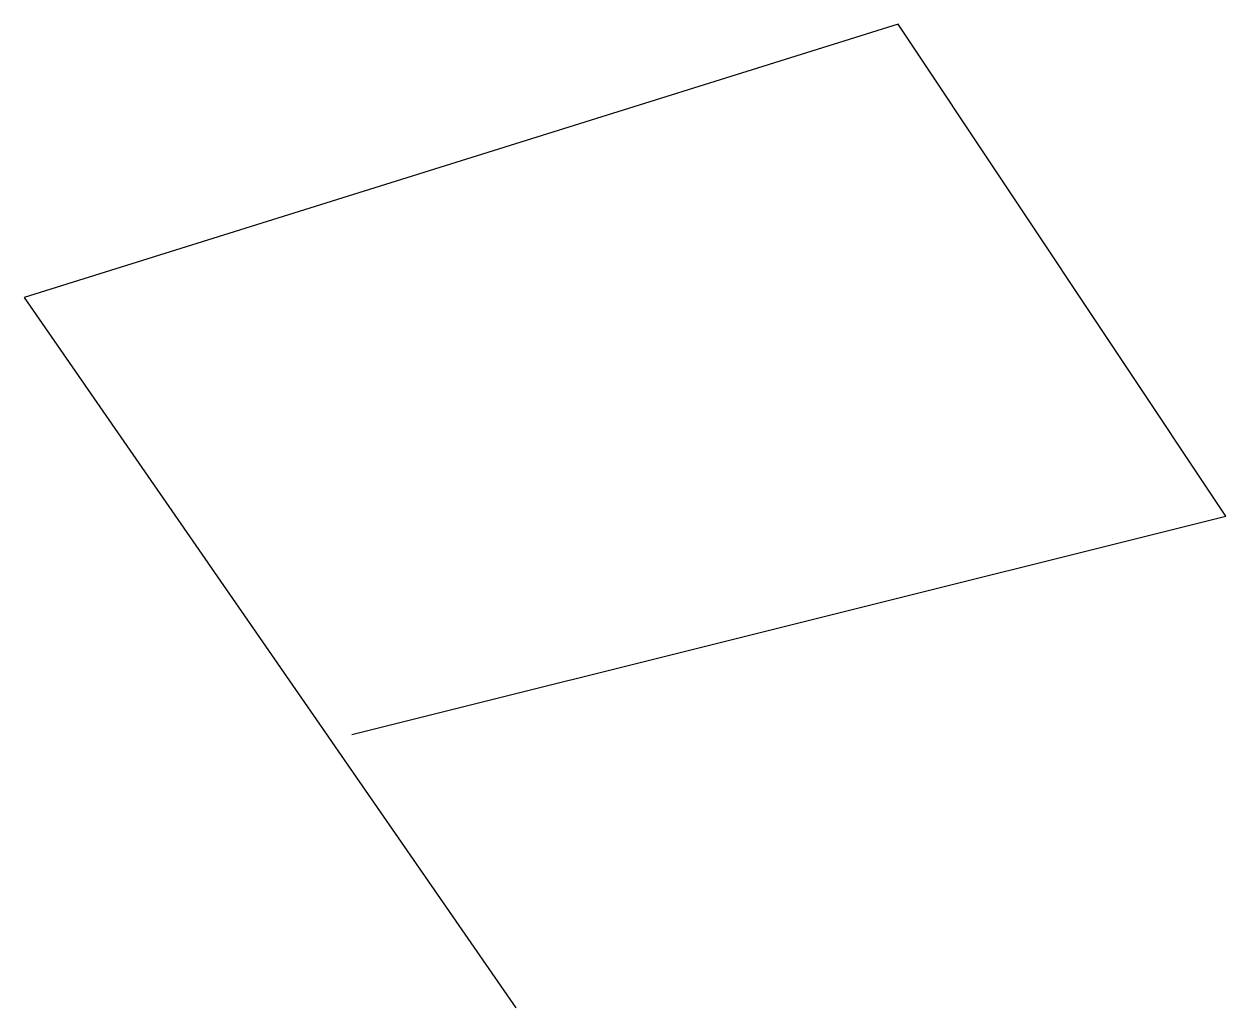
# Model space of a CAD drawing. Extents: x -1.5 to 4, y -1.25 to 3.25.
import ezdxf

# ---------------------------------------------------------------- set-up
doc = ezdxf.new("R2010")
doc.units = 0
doc.header["$MEASUREMENT"] = 0

msp = doc.modelspace()

# ---------------------------------------------------------------- linework, layer by layer
msp.add_lwpolyline([(0, 0), (4, 1), (2.5, 3.25), (-1.5, 2), (0.75, -1.25)])

doc.saveas('drawing.dxf')
